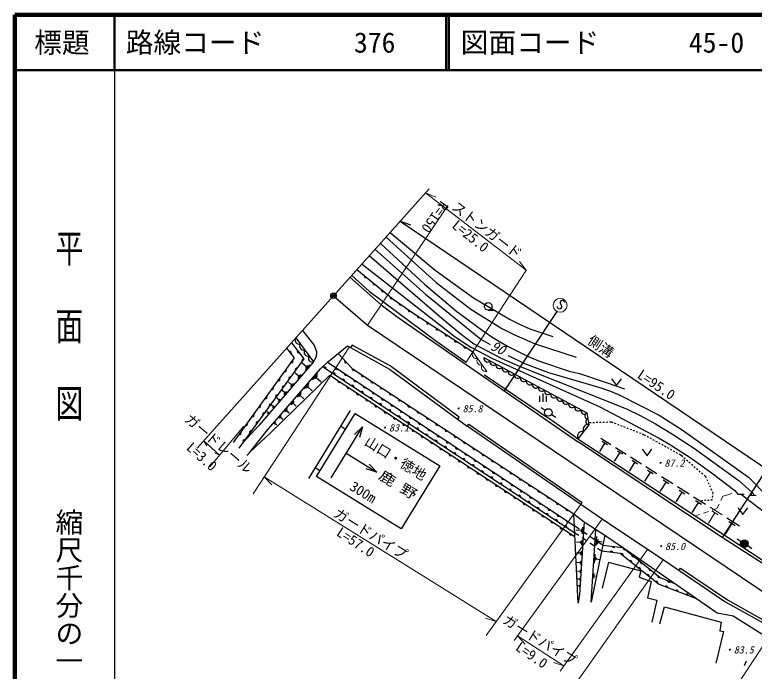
# Model space of a CAD drawing. Units: millimetres, scale not verified. Extents: x 40000 to 680000, y 20000 to 380000.
# Drawn here: x 40000 to 173302, y 261620 to 380000 of the extents above; entities that cross this region are included whole.
import ezdxf
from ezdxf.enums import TextEntityAlignment as Align

# ---------------------------------------------------------------- set-up
doc = ezdxf.new("R2010")
doc.units = ezdxf.units.MM
doc.header["$LTSCALE"] = 1000
doc.header["$PDMODE"] = 32
doc.header["$PDSIZE"] = 500
for name, color, linetype, lineweight in [('M-BGD', 7, 'Continuous', 25), ('M-BMK-HTXT', 7, 'Continuous', 13), ('M-BMK-SRVR', 3, 'Continuous', 25), ('M-STR-HTXT', 7, 'Continuous', 13), ('M-STR-STRC', 7, 'Continuous', 25), ('M-TTL', 2, 'Continuous', 140), ('M-TTL-BAND', 7, 'Continuous', 25), ('M-TTL-LINE', 7, 'Continuous', 50)]:
    doc.layers.add(name, color=color, linetype=linetype, lineweight=lineweight)
doc.layers.add('M-OTRS', color=6, linetype='Continuous')
doc.layers.add('M-TTL-TXT', color=7, linetype='Continuous')
doc.styles.add('@ＭＳ ゴシック', font='')
doc.styles.add('ＭＳ ゴシック', font='')
doc.styles.get('@ＭＳ ゴシック').set_extended_font_data('@MS Gothic')
doc.styles.get('ＭＳ ゴシック').set_extended_font_data('MS Gothic')

msp = doc.modelspace()

# ---------------------------------------------------------------- hatches: boundary and pattern name
at = {"layer": 'M-BGD'}
msp.add_hatch(color=256, dxfattribs=at).paths.add_polyline_path([(172097, 284249, -1), (170948, 284987, -0.41421), (171891, 285192, -0.41421)])

# ---------------------------------------------------------------- linework, layer by layer
for p, q in [((109455, 342753), (185736, 291147)), ((109455, 342753), (111345, 342100)), ((106918, 339951), (111490, 335718)), ((107680, 340713), (115808, 333940)), ((105902, 338766), (113861, 331400)), ((104886, 337750), (114030, 329622)), ((103870, 336564), (116993, 325304)), ((102600, 335040), (119364, 321917)), ((111490, 335718), (115977, 331738)), ((115808, 333940), (122666, 328944)), ((100399, 332670), (106071, 327674)), ((100737, 333008), (103870, 330130)), ((113861, 331400), (119703, 326489)), ((115977, 331738), (122243, 326912)), ((103870, 330130), (116062, 321070)), ((114030, 329622), (124021, 321494)), ((122666, 328944), (129185, 325134)), ((106071, 327674), (109119, 325388)), ((122243, 326912), (127831, 323441)), ((109119, 325388), (141631, 302952)), ((116993, 325304), (120211, 322594)), ((119703, 326489), (124275, 323102)), ((137737, 326489), (128237, 312195)), ((129185, 325134), (131133, 324118)), ((131133, 324118), (132826, 323356)), ((120211, 322594), (122751, 320647)), ((124275, 323102), (126391, 321663)), ((127831, 323441), (129947, 322340)), ((132826, 323356), (136975, 322002)), ((90685, 321747), (93881, 317396)), ((119364, 321917), (122243, 320054)), ((124021, 321494), (125714, 320562)), ((126391, 321663), (128847, 320224)), ((129947, 322340), (133842, 320647)), ((116062, 321070), (121396, 317345)), ((122243, 320054), (126137, 318022)), ((122751, 320647), (127831, 318022)), ((128847, 320224), (132403, 318446)), ((133842, 320647), (141208, 318276)), ((93881, 317396), (83995, 305947)), ((96345, 317367), (140914, 287825)), ((126137, 318022), (145441, 309302)), ((127831, 318022), (131133, 316583)), ((128931, 318530), (131895, 317091)), ((132403, 318446), (134604, 317514)), ((134604, 317514), (139938, 315736)), ((85364, 304894), (95107, 316163)), ((92612, 316511), (91830, 317187)), ((93147, 316852), (92353, 315932)), ((92811, 316741), (92413, 316281)), ((140973, 286542), (95495, 316540)), ((131133, 316583), (150267, 308963)), ((131895, 317091), (136213, 315482)), ((96795, 314995), (86023, 304578)), ((91185, 314816), (90521, 315389)), ((91639, 315105), (90965, 314325)), ((91353, 315011), (91016, 314621)), ((93670, 314196), (94632, 315308)), ((94077, 314330), (94558, 314886)), ((94318, 314608), (95263, 313791)), ((96795, 314995), (140865, 285945)), ((124698, 315059), (136213, 307270)), ((136213, 315482), (145441, 312773)), ((139938, 315736), (141801, 315313)), ((141801, 315313), (146796, 313620)), ((89876, 313262), (89321, 313741)), ((90256, 313504), (89692, 312851)), ((90017, 313425), (89735, 313099)), ((92254, 312558), (93083, 313516)), ((146796, 313620), (149929, 312519)), ((88676, 311837), (88221, 312230)), ((88988, 312035), (88526, 311500)), ((88792, 311971), (88561, 311703)), ((92605, 312673), (93019, 313153)), ((92812, 312913), (93627, 312209)), ((145441, 312773), (147389, 312096)), ((147389, 312096), (149082, 311418)), ((87641, 310475), (87213, 310845)), ((87826, 310689), (87456, 310261)), ((90955, 311055), (91661, 311872)), ((91254, 311153), (91607, 311562)), ((91430, 311357), (92125, 310757)), ((134676, 310203), (134676, 311253)), ((135276, 310203), (135276, 311703)), ((135876, 310203), (135876, 311253)), ((149082, 311418), (156194, 307778)), ((86618, 309290), (86288, 309575)), ((86760, 309455), (86475, 309125)), ((89762, 309675), (90356, 310363)), ((90014, 309758), (90311, 310102)), ((90162, 309930), (90747, 309424)), ((145441, 309302), (156025, 303714)), ((85680, 308204), (85441, 308410)), ((85783, 308323), (85576, 308084)), ((88667, 308408), (89159, 308978)), ((88875, 308477), (89121, 308761)), ((88998, 308619), (89482, 308201)), ((134881, 309203), (135638, 308691)), ((150267, 308963), (152892, 307693)), ((87662, 307246), (88060, 307706)), ((87861, 307476), (88321, 307078)), ((141123, 303798), (136213, 307270)), ((136780, 307918), (137537, 307406)), ((152892, 307693), (155517, 306254)), ((156194, 307778), (160343, 305153)), ((83995, 305947), (81151, 302857)), ((86740, 306179), (87051, 306539)), ((86895, 306359), (87256, 306048)), ((121852, 306156), (142306, 292059)), ((143888, 306426), (143452, 306414)), ((144488, 306442), (144188, 306434)), ((145087, 306459), (144788, 306450)), ((145687, 306475), (145387, 306467)), ((146287, 306491), (145987, 306483)), ((146887, 306507), (146587, 306499)), ((147623, 306527), (147187, 306515)), ((147865, 306433), (147623, 306527)), ((148423, 306214), (148144, 306324)), ((148982, 305996), (148703, 306105)), ((149541, 305777), (149262, 305887)), ((150100, 305559), (149820, 305668)), ((150659, 305341), (150379, 305450)), ((155517, 306254), (158565, 304391)), ((86023, 304578), (82483, 301238)), ((151218, 305122), (150938, 305231)), ((151776, 304904), (151497, 305013)), ((152335, 304685), (152056, 304794)), ((152894, 304467), (152615, 304576)), ((153415, 304263), (153173, 304357)), ((153741, 304082), (153415, 304263)), ((154266, 303792), (154004, 303937)), ((158565, 304391), (162544, 301766)), ((160343, 305153), (172281, 296602)), ((141123, 303798), (177918, 279597)), ((146380, 302798), (145390, 301231)), ((145633, 303657), (147477, 302492)), ((145919, 303090), (146841, 302507)), ((154791, 303501), (154528, 303646)), ((155316, 303210), (155053, 303356)), ((155841, 302920), (155578, 303065)), ((156025, 303714), (158226, 302444)), ((156366, 302629), (156103, 302774)), ((178631, 302867), (167539, 285764)), ((148298, 301974), (150190, 300778)), ((148591, 301391), (149538, 300793)), ((153075, 301666), (153975, 300466)), ((153975, 300466), (154875, 301666)), ((156890, 302338), (156628, 302484)), ((157415, 302048), (157153, 302193)), ((157940, 301757), (157678, 301902)), ((158465, 301466), (158203, 301612)), ((158226, 302444), (162121, 299904)), ((158990, 301176), (158728, 301321)), ((162544, 301766), (170587, 295924)), ((149064, 301092), (148048, 299483)), ((151010, 300259), (152953, 299032)), ((159515, 300885), (159252, 301030)), ((160103, 300559), (159777, 300740)), ((160409, 300293), (160103, 300559)), ((160861, 299900), (160635, 300096)), ((151798, 299354), (150754, 297703)), ((151312, 299661), (152283, 299047)), ((161314, 299506), (161088, 299703)), ((161767, 299112), (161540, 299309)), ((162219, 298718), (161993, 298915)), ((162121, 299904), (165761, 297279)), ((154580, 297585), (153510, 295891)), ((153773, 298514), (155766, 297254)), ((154082, 297900), (155079, 297270)), ((162672, 298324), (162446, 298521)), ((163124, 297930), (162898, 298127)), ((163577, 297536), (163351, 297733)), ((164030, 297143), (163803, 297340)), ((165761, 297279), (169825, 294231)), ((156585, 296736), (158630, 295444)), ((156903, 296106), (157925, 295460)), ((164562, 296680), (164256, 296946)), ((164672, 296431), (164562, 296680)), ((164916, 295882), (164794, 296156)), ((172281, 296602), (175752, 293046)), ((157414, 295783), (156316, 294045)), ((159449, 294926), (161547, 293601)), ((165159, 295334), (165037, 295608)), ((165402, 294785), (165281, 295060)), ((170587, 295924), (172873, 293892)), ((160299, 293949), (159173, 292166)), ((159775, 294280), (160824, 293617)), ((165646, 294237), (165524, 294511)), ((165878, 293713), (165767, 293963)), ((165779, 292968), (165819, 293265)), ((165858, 293563), (165878, 293713)), ((169825, 294231), (170333, 293554)), ((170333, 293554), (171519, 293554)), ((171011, 293469), (179393, 287034)), ((172450, 293384), (173635, 293300)), ((172873, 293892), (172704, 293384)), ((172873, 293892), (173297, 293300)), ((163237, 292081), (162082, 290252)), ((162366, 293083), (164517, 291724)), ((162699, 292421), (163775, 291741)), ((163799, 292414), (164010, 292426)), ((164310, 292442), (164610, 292459)), ((164909, 292475), (165209, 292492)), ((165508, 292508), (165720, 292520)), ((165720, 292520), (165740, 292670)), ((170347, 291070), (171247, 289870)), ((171247, 289870), (172147, 291070)), ((141557, 273894), (140813, 289995)), ((168358, 289296), (170620, 287867)), ((142618, 288565), (141822, 275478)), ((169274, 288243), (168060, 286320)), ((168709, 288600), (169840, 287885)), ((141761, 287240), (140914, 287825)), ((142146, 287012), (141147, 287072)), ((142164, 287306), (142129, 286718)), ((142359, 287589), (142287, 286413)), ((143161, 286276), (142337, 286843)), ((141677, 286066), (140973, 286542)), ((142219, 285299), (142162, 284356)), ((143085, 285113), (142257, 285674)), ((144560, 285311), (143737, 285878)), ((144896, 285917), (144763, 284294)), ((145114, 285426), (144997, 284505)), ((146348, 286155), (149759, 283870)), ((170199, 285511), (170968, 285017)), ((142049, 284836), (141248, 284885)), ((142064, 285072), (142035, 284601)), ((144493, 284161), (143665, 284721)), ((145984, 284329), (145137, 284913)), ((145247, 285074), (145879, 284957)), ((172128, 284271), (172897, 283778)), ((141963, 282894), (141339, 282932)), ((141974, 283077), (141951, 282710)), ((142095, 283254), (142050, 282520)), ((144494, 281088), (144611, 282726)), ((145777, 283292), (145073, 283769)), ((141948, 281349), (141924, 280965)), ((142074, 281534), (142028, 280766)), ((144713, 282243), (144666, 281618)), ((147057, 281298), (145865, 276620)), ((147057, 281298), (152858, 279709)), ((141936, 281157), (141283, 281197)), ((141946, 279604), (141351, 279640)), ((141965, 279902), (141928, 279306)), ((144392, 279244), (144326, 278343)), ((152858, 279709), (152553, 278568)), ((141908, 278221), (141406, 278246)), ((141923, 278472), (141893, 277970)), ((152553, 278568), (154753, 277798)), ((154753, 277798), (154077, 274842)), ((141838, 276988), (141453, 277011)), ((141849, 277181), (141826, 276796)), ((141822, 275478), (141557, 273894)), ((154077, 274842), (155771, 274419)), ((155771, 274419), (154839, 270440)), ((156279, 270186), (157125, 273234)), ((157125, 273234), (167370, 270440)), ((167370, 270440), (167116, 268916)), ((167740, 268791), (166354, 263074)), ((167116, 268916), (167740, 268791)), ((171857, 263412), (171519, 262566))]:
    msp.add_line(p, q, dxfattribs=at)
for points in [[(101685, 334057), (108222, 328735), (111943, 326102), (122597, 319188)], [(97458, 329326), (103616, 324034), (179512, 272858)], [(93881, 317396), (94390, 318370), (94449, 319201), (93981, 320500), (91891, 323097)], [(89890, 320857), (92130, 317938), (80409, 301837)], [(95107, 316163), (96345, 317367), (99984, 320304), (107535, 316082), (121579, 305836), (121852, 306156)], [(119875, 307080), (120104, 307420), (107652, 316670), (100834, 320428), (100499, 320016)], [(79408, 302890), (90431, 318118), (89035, 319900)], [(98300, 318945), (100796, 316213), (140813, 289995)], [(124584, 318185), (143151, 308206), (143511, 306065), (141545, 303607)], [(178352, 268429), (167846, 274274), (156871, 281700), (154077, 283563), (145865, 289066), (142043, 291695), (121579, 305836)], [(81810, 300523), (82231, 300918), (85364, 304894)], [(177630, 279214), (167539, 285764), (141631, 302952)], [(140813, 289995), (142618, 288565), (146348, 286155), (143938, 274070), (144767, 287177)], [(145984, 284329), (149647, 283946), (156372, 278507), (159104, 277376)], [(163086, 274608), (156050, 277337), (149157, 282860), (145777, 283292)], [(149759, 283870), (166635, 272142), (169478, 271615), (175807, 267633)], [(144791, 281923), (144884, 281915), (145478, 281792)], [(159716, 279775), (160041, 280187), (168492, 274477), (177110, 269635), (176895, 269240)], [(144416, 278818), (144458, 278814), (144811, 278773)]]:
    msp.add_lwpolyline(points, dxfattribs=at)
for centre in [(136182, 308279), (171522, 284618)]:
    msp.add_circle(centre, 683, dxfattribs=at)
for centre, radius, start, end in [((103271, 332838), 256, 153.53353, 308.17276), ((104822, 331575), 256, 153.53353, 308.17276), ((106373, 330313), 256, 153.53353, 308.17276), ((107924, 329050), 256, 153.53353, 308.17276), ((109537, 327874), 256, 157.39918, 312.03841), ((111169, 326719), 256, 157.39918, 312.03841), ((112823, 325599), 256, 159.69633, 314.33556), ((114500, 324510), 256, 159.69633, 314.33556), ((116178, 323421), 256, 159.69633, 314.33556), ((91250, 321324), 705, 143.22982, 289.3786), ((117856, 322332), 256, 159.69633, 314.33556), ((119533, 321243), 256, 159.69633, 314.33556), ((92049, 320237), 705, 143.22982, 289.3786), ((121211, 320155), 256, 159.69633, 314.33556), ((89646, 319028), 256, 320.77331, 115.41254), ((91152, 319304), 256, 140.17454, 294.81378), ((92848, 319149), 705, 143.22982, 289.3786), ((89918, 317504), 256, 246.77888, 41.41811), ((91987, 317645), 256, 66.62609, 221.26532), ((93647, 318061), 705, 143.22982, 289.3786), ((99691, 317506), 256, 145.09955, 299.73878), ((125193, 318010), 634, 163.9714, 319.51596), ((126286, 317423), 634, 163.9714, 319.51596), ((88745, 315883), 256, 246.77888, 41.41811), ((90810, 316029), 256, 66.62609, 221.26532), ((95865, 316229), 256, 339.27064, 133.90987), ((98043, 316309), 256, 159.14235, 313.78159), ((101078, 316096), 256, 159.44867, 314.0879), ((127378, 316836), 634, 163.9714, 319.51596), ((128470, 316249), 634, 163.9714, 319.51596), ((89632, 314412), 256, 66.62609, 221.26532), ((97535, 315127), 256, 339.27064, 133.90987), ((99710, 315204), 256, 159.14235, 313.78159), ((102751, 315000), 256, 159.44867, 314.0879), ((129562, 315662), 634, 163.9714, 319.51596), ((130654, 315075), 634, 163.9714, 319.51596), ((131747, 314488), 634, 163.9714, 319.51596), ((87572, 314263), 256, 246.77888, 41.41811), ((98495, 313941), 256, 159.28879, 313.92802), ((99204, 314026), 256, 339.27064, 133.90987), ((101377, 314099), 256, 159.14235, 313.78159), ((104424, 313904), 256, 159.44867, 314.0879), ((132839, 313901), 634, 163.9714, 319.51596), ((133931, 313314), 634, 163.9714, 319.51596), ((86399, 312643), 256, 246.77888, 41.41811), ((88455, 312795), 256, 66.62609, 221.26532), ((100165, 312841), 256, 159.28879, 313.92802), ((100874, 312925), 256, 339.27064, 133.90987), ((102543, 311824), 256, 339.27064, 133.90987), ((103044, 312994), 256, 159.14235, 313.78159), ((104711, 311889), 256, 159.14235, 313.78159), ((106097, 312808), 256, 159.44867, 314.0879), ((135023, 312727), 634, 163.9714, 319.51596), ((136115, 312140), 634, 163.9714, 319.51596), ((85226, 311023), 256, 246.77888, 41.41811), ((87278, 311178), 256, 66.62609, 221.26532), ((101835, 311740), 256, 159.28879, 313.92802), ((103505, 310639), 256, 159.28879, 313.92802), ((104213, 310722), 256, 339.27064, 133.90987), ((106378, 310784), 256, 159.14235, 313.78159), ((107770, 311712), 256, 159.44867, 314.0879), ((109442, 310616), 256, 159.44867, 314.0879), ((137207, 311553), 634, 163.9714, 319.51596), ((138300, 310966), 634, 163.9714, 319.51596), ((84054, 309403), 256, 246.77888, 41.41811), ((86101, 309561), 256, 66.62609, 221.26532), ((105175, 309538), 256, 159.28879, 313.92802), ((105882, 309621), 256, 339.27064, 133.90987), ((108045, 309679), 256, 159.14235, 313.78159), ((111115, 309520), 256, 159.44867, 314.0879), ((139392, 310379), 634, 163.9714, 319.51596), ((140484, 309792), 634, 163.9714, 319.51596), ((141576, 309205), 634, 163.9714, 319.51596), ((82881, 307783), 256, 246.77888, 41.41811), ((84924, 307944), 256, 66.62609, 221.26532), ((106845, 308438), 256, 159.28879, 313.92802), ((107552, 308520), 256, 339.27064, 133.90987), ((109712, 308574), 256, 159.14235, 313.78159), ((112788, 308424), 256, 159.44867, 314.0879), ((142668, 308618), 634, 163.9714, 319.51596), ((143285, 307678), 545, 104.24754, 274.82939), ((108515, 307337), 256, 159.28879, 313.92802), ((109221, 307419), 256, 339.27064, 133.90987), ((111379, 307469), 256, 159.14235, 313.78159), ((114461, 307328), 256, 159.44867, 314.0879), ((143465, 306608), 545, 104.24754, 274.82939), ((81708, 306163), 256, 246.77888, 41.41811), ((83747, 306327), 256, 66.62609, 221.26532), ((110184, 306236), 256, 159.28879, 313.92802), ((110891, 306317), 256, 339.27064, 133.90987), ((112560, 305216), 256, 339.27064, 133.90987), ((113046, 306364), 256, 159.14235, 313.78159), ((114713, 305259), 256, 159.14235, 313.78159), ((116134, 306231), 256, 159.44867, 314.0879), ((143307, 305220), 869, 76.46755, 206.21284), ((80535, 304543), 256, 246.77888, 41.41811), ((82570, 304710), 256, 66.62609, 221.26532), ((111854, 305136), 256, 159.28879, 313.92802), ((113524, 304035), 256, 159.28879, 313.92802), ((114230, 304115), 256, 339.27064, 133.90987), ((116381, 304154), 256, 159.14235, 313.78159), ((117807, 305135), 256, 159.44867, 314.0879), ((119480, 304039), 256, 159.44867, 314.0879), ((142324, 303991), 869, 76.46755, 206.21284), ((81393, 303093), 256, 66.62609, 221.26532), ((115194, 302934), 256, 159.28879, 313.92802), ((115899, 303014), 256, 339.27064, 133.90987), ((118048, 303049), 256, 159.14235, 313.78159), ((121153, 302943), 256, 159.44867, 314.0879), ((116864, 301833), 256, 159.28879, 313.92802), ((117569, 301912), 256, 339.27064, 133.90987), ((119715, 301944), 256, 159.14235, 313.78159), ((122826, 301847), 256, 159.44867, 314.0879), ((118534, 300733), 256, 159.28879, 313.92802), ((119238, 300811), 256, 339.27064, 133.90987), ((120908, 299710), 256, 339.27064, 133.90987), ((121382, 300839), 256, 159.14235, 313.78159), ((124499, 300751), 256, 159.44867, 314.0879), ((120204, 299632), 256, 159.28879, 313.92802), ((121873, 298531), 256, 159.28879, 313.92802), ((122577, 298609), 256, 339.27064, 133.90987), ((123049, 299734), 256, 159.14235, 313.78159), ((124716, 298629), 256, 159.14235, 313.78159), ((126172, 299655), 256, 159.44867, 314.0879), ((127845, 298559), 256, 159.44867, 314.0879), ((123543, 297431), 256, 159.28879, 313.92802), ((124247, 297507), 256, 339.27064, 133.90987), ((126383, 297524), 256, 159.14235, 313.78159), ((129518, 297463), 256, 159.44867, 314.0879), ((125213, 296330), 256, 159.28879, 313.92802), ((125916, 296406), 256, 339.27064, 133.90987), ((128050, 296419), 256, 159.14235, 313.78159), ((131190, 296367), 256, 159.44867, 314.0879), ((126883, 295229), 256, 159.28879, 313.92802), ((127586, 295305), 256, 339.27064, 133.90987), ((129717, 295314), 256, 159.14235, 313.78159), ((132863, 295271), 256, 159.44867, 314.0879), ((128553, 294128), 256, 159.28879, 313.92802), ((129255, 294204), 256, 339.27064, 133.90987), ((130925, 293102), 256, 339.27064, 133.90987), ((131384, 294209), 256, 159.14235, 313.78159), ((134536, 294175), 256, 159.44867, 314.0879), ((130223, 293028), 256, 159.28879, 313.92802), ((131893, 291927), 256, 159.28879, 313.92802), ((132594, 292001), 256, 339.27064, 133.90987), ((133051, 293104), 256, 159.14235, 313.78159), ((134718, 291999), 256, 159.14235, 313.78159), ((136209, 293079), 256, 159.44867, 314.0879), ((137882, 291983), 256, 159.44867, 314.0879), ((133562, 290826), 256, 159.28879, 313.92802), ((134264, 290900), 256, 339.27064, 133.90987), ((136385, 290894), 256, 159.14235, 313.78159), ((139555, 290887), 256, 159.44867, 314.0879), ((135232, 289726), 256, 159.28879, 313.92802), ((135933, 289799), 256, 339.27064, 133.90987), ((138052, 289789), 256, 159.14235, 313.78159), ((136902, 288625), 256, 159.28879, 313.92802), ((137603, 288697), 256, 339.27064, 133.90987), ((139719, 288684), 256, 159.14235, 313.78159), ((138572, 287524), 256, 159.28879, 313.92802), ((139272, 287596), 256, 339.27064, 133.90987), ((140242, 286423), 256, 159.28879, 313.92802), ((147979, 284177), 256, 186.71299, 341.35222), ((147543, 283010), 256, 5.39577, 160.035), ((149418, 282579), 256, 333.97315, 128.61239), ((149929, 283790), 256, 153.71625, 308.35548), ((151484, 282533), 256, 153.71625, 308.35548), ((150979, 281329), 256, 333.97315, 128.61239), ((153039, 281275), 256, 153.71625, 308.35548), ((152539, 280078), 256, 333.97315, 128.61239), ((154594, 280017), 256, 153.71625, 308.35548), ((154100, 278827), 256, 333.97315, 128.61239), ((156149, 278760), 256, 153.71625, 308.35548), ((155661, 277577), 256, 333.97315, 128.61239), ((157934, 277921), 256, 170.18482, 324.82405), ((157472, 276725), 256, 351.4827, 146.12193), ((159336, 276002), 256, 351.4827, 146.12193), ((161201, 275279), 256, 351.4827, 146.12193)]:
    msp.add_arc(centre, radius, start, end, dxfattribs=at)
at = {"layer": 'M-BMK-HTXT'}
for p, q in [((122597, 319188), (125093, 315693)), ((168792, 293503), (167651, 293204)), ((169248, 293731), (168792, 293503)), ((167651, 293204), (167258, 292388)), ((165335, 291207), (167541, 289813)), ((166563, 290940), (165746, 290668)), ((166955, 291757), (166563, 290940)), ((163469, 289910), (162653, 289638)), ((165082, 290447), (164133, 290131)), ((166229, 290179), (165044, 288304)), ((165677, 290528), (166780, 289831))]:
    msp.add_line(p, q, dxfattribs=at)
for centre in [(123226, 318758), (124058, 317593), (124890, 316428)]:
    msp.add_arc(centre, 762, 145.66685, 285.39596, dxfattribs=at)
at = {"layer": 'M-BMK-SRVR'}
for p, q in [((97458, 329326), (114674, 348594)), ((72892, 301833), (97458, 329326))]:
    msp.add_line(p, q, dxfattribs=at)
msp.add_circle((97458, 329326), 500, dxfattribs=at)
msp.add_point((97458, 329326), dxfattribs=at)
at = {"layer": 'M-OTRS'}
msp.add_point((97458, 329326), dxfattribs=at)
at = {"layer": 'M-STR-HTXT'}
for p, q in [((114035, 347879), (132196, 333925)), ((114035, 347879), (115882, 347112)), ((118094, 345624), (103616, 324034)), ((132196, 333925), (130979, 335513)), ((132231, 333979), (121396, 317345)), ((82957, 293638), (100354, 320097)), ((81264, 305830), (75168, 298464)), ((74062, 303143), (76899, 300556)), ((74062, 303143), (74620, 302271)), ((76899, 300556), (75980, 301032)), ((84955, 296678), (126783, 270600)), ((84955, 296678), (86320, 295217)), ((142306, 292059), (124952, 268069)), ((130032, 267138), (145865, 289066)), ((154077, 283563), (138329, 261634)), ((156871, 281700), (141377, 259772)), ((126783, 270600), (124870, 271183)), ((130650, 267994), (139003, 262572)), ((130650, 267994), (131989, 266508)), ((176429, 268577), (162375, 247241)), ((139003, 262572), (137101, 263190))]:
    msp.add_line(p, q, dxfattribs=at)
msp.add_circle((138305, 327599), 1250, dxfattribs=at)
at = {"layer": 'M-STR-STRC'}
for p, q in [((125350, 326734), (126250, 326734)), ((147590, 314322), (148490, 313122)), ((148490, 313122), (149390, 314322)), ((100444, 308652), (92965, 296391)), ((97031, 296507), (102694, 305669)), ((98728, 305851), (99642, 305287)), ((102694, 305669), (101239, 304299)), ((102694, 305669), (102119, 303756)), ((99761, 300924), (105274, 297516)), ((105274, 297516), (103904, 298970)), ((94147, 298331), (95017, 297794)), ((105274, 297516), (103360, 298091))]:
    msp.add_line(p, q, dxfattribs=at)
msp.add_lwpolyline([(101370, 308086), (116636, 298634), (109629, 287298), (94363, 296733)], close=True, dxfattribs=at)
msp.add_circle((125350, 327409), 675, dxfattribs=at)
at = {"layer": 'M-TTL'}
for p, q in [((40000, 380000), (40000, 20000)), ((680000, 380000), (40000, 380000))]:
    msp.add_line(p, q, dxfattribs=at)
at = {"layer": 'M-TTL-BAND'}
msp.add_line((58000, 370000), (58000, 20000), dxfattribs=at)
at = {"layer": 'M-TTL-LINE'}
for p, q in [((58000, 380000), (58000, 370000)), ((117750, 380000), (117750, 370000)), ((118250, 380000), (118250, 370000)), ((40000, 370000), (680000, 370000))]:
    msp.add_line(p, q, dxfattribs=at)

# ---------------------------------------------------------------- texts
at = {"layer": 'M-BGD', "style": 'ＭＳ ゴシック', "oblique": 15}
msp.add_text('90', height=1833, rotation=333.435, dxfattribs=at).set_placement((125364, 319192), align=Align.BOTTOM_LEFT)
for s, p in [('・85.8', (118933, 307910)), ('・83.1', (105673, 304463)), ('・87.2', (155325, 298107)), ('・85.0', (155442, 283088)), ('・83.5', (167819, 264419))]:
    msp.add_text(s, height=1320, dxfattribs=at).set_placement(p, align=Align.BOTTOM_LEFT)
at = {"layer": 'M-STR-HTXT', "style": 'ＭＳ ゴシック'}
for s, rotation, p in [('R=150', 234.16, (116393, 346900)), ('ストンガード', 322.462, (118282, 344616)), ('L=25.0', 321.309, (118327, 341293)), ('S', 330.186, (137152, 326779)), ('側溝', 325.92, (142755, 320395)), ('L=95.0', 325.92, (151754, 314191)), ('ガードレール', 319.649, (70116, 306417)), ('L=3.0', 318.161, (70426, 301310)), ('ガードパイプ', 328.058, (97041, 289143)), ('L=57.0', 326.534, (97530, 285747)), ('ガードパイプ', 328.376, (127513, 269931)), ('L=9.0', 325.461, (129801, 265095))]:
    msp.add_text(s, height=1833, rotation=rotation, dxfattribs=at).set_placement(p, align=Align.BOTTOM_LEFT)
at = {"layer": 'M-STR-STRC', "style": 'ＭＳ ゴシック'}
for s, p in [('山口・徳地', (102576, 302058)), ('300m', (99908, 293967))]:
    msp.add_text(s, height=1833, rotation=328.281, dxfattribs=at).set_placement(p, align=Align.BOTTOM_LEFT)
at = {"layer": 'M-STR-STRC', "style": 'ＭＳ ゴシック', "width": 1.2}
msp.add_text('鹿 野', height=1833, rotation=328.281, dxfattribs=at).set_placement((105146, 295961), align=Align.BOTTOM_LEFT)
at = {"layer": 'M-TTL-BAND', "style": '@ＭＳ ゴシック', "width": 1.4}
msp.add_text('平  面  図', height=3666, rotation=270, dxfattribs=at).set_placement((49777, 306475), align=Align.MIDDLE_RIGHT)
at = {"layer": 'M-TTL-BAND', "style": '@ＭＳ ゴシック'}
msp.add_text('縮尺千分の一', height=3666, rotation=270, dxfattribs=at).set_placement((49777, 261030), align=Align.MIDDLE_RIGHT)
at = {"layer": 'M-TTL-TXT', "style": 'ＭＳ ゴシック'}
msp.add_text('標題', height=3666, dxfattribs=at).set_placement((48500, 375000), align=Align.MIDDLE_CENTER)
for s, p in [('路線コード', (60000, 375000)), ('376', (101142, 375000)), ('図面コード', (120380, 375000)), ('45-0', (161521, 375000))]:
    msp.add_text(s, height=3666, dxfattribs=at).set_placement(p, align=Align.MIDDLE_LEFT)

doc.saveas('drawing.dxf')
